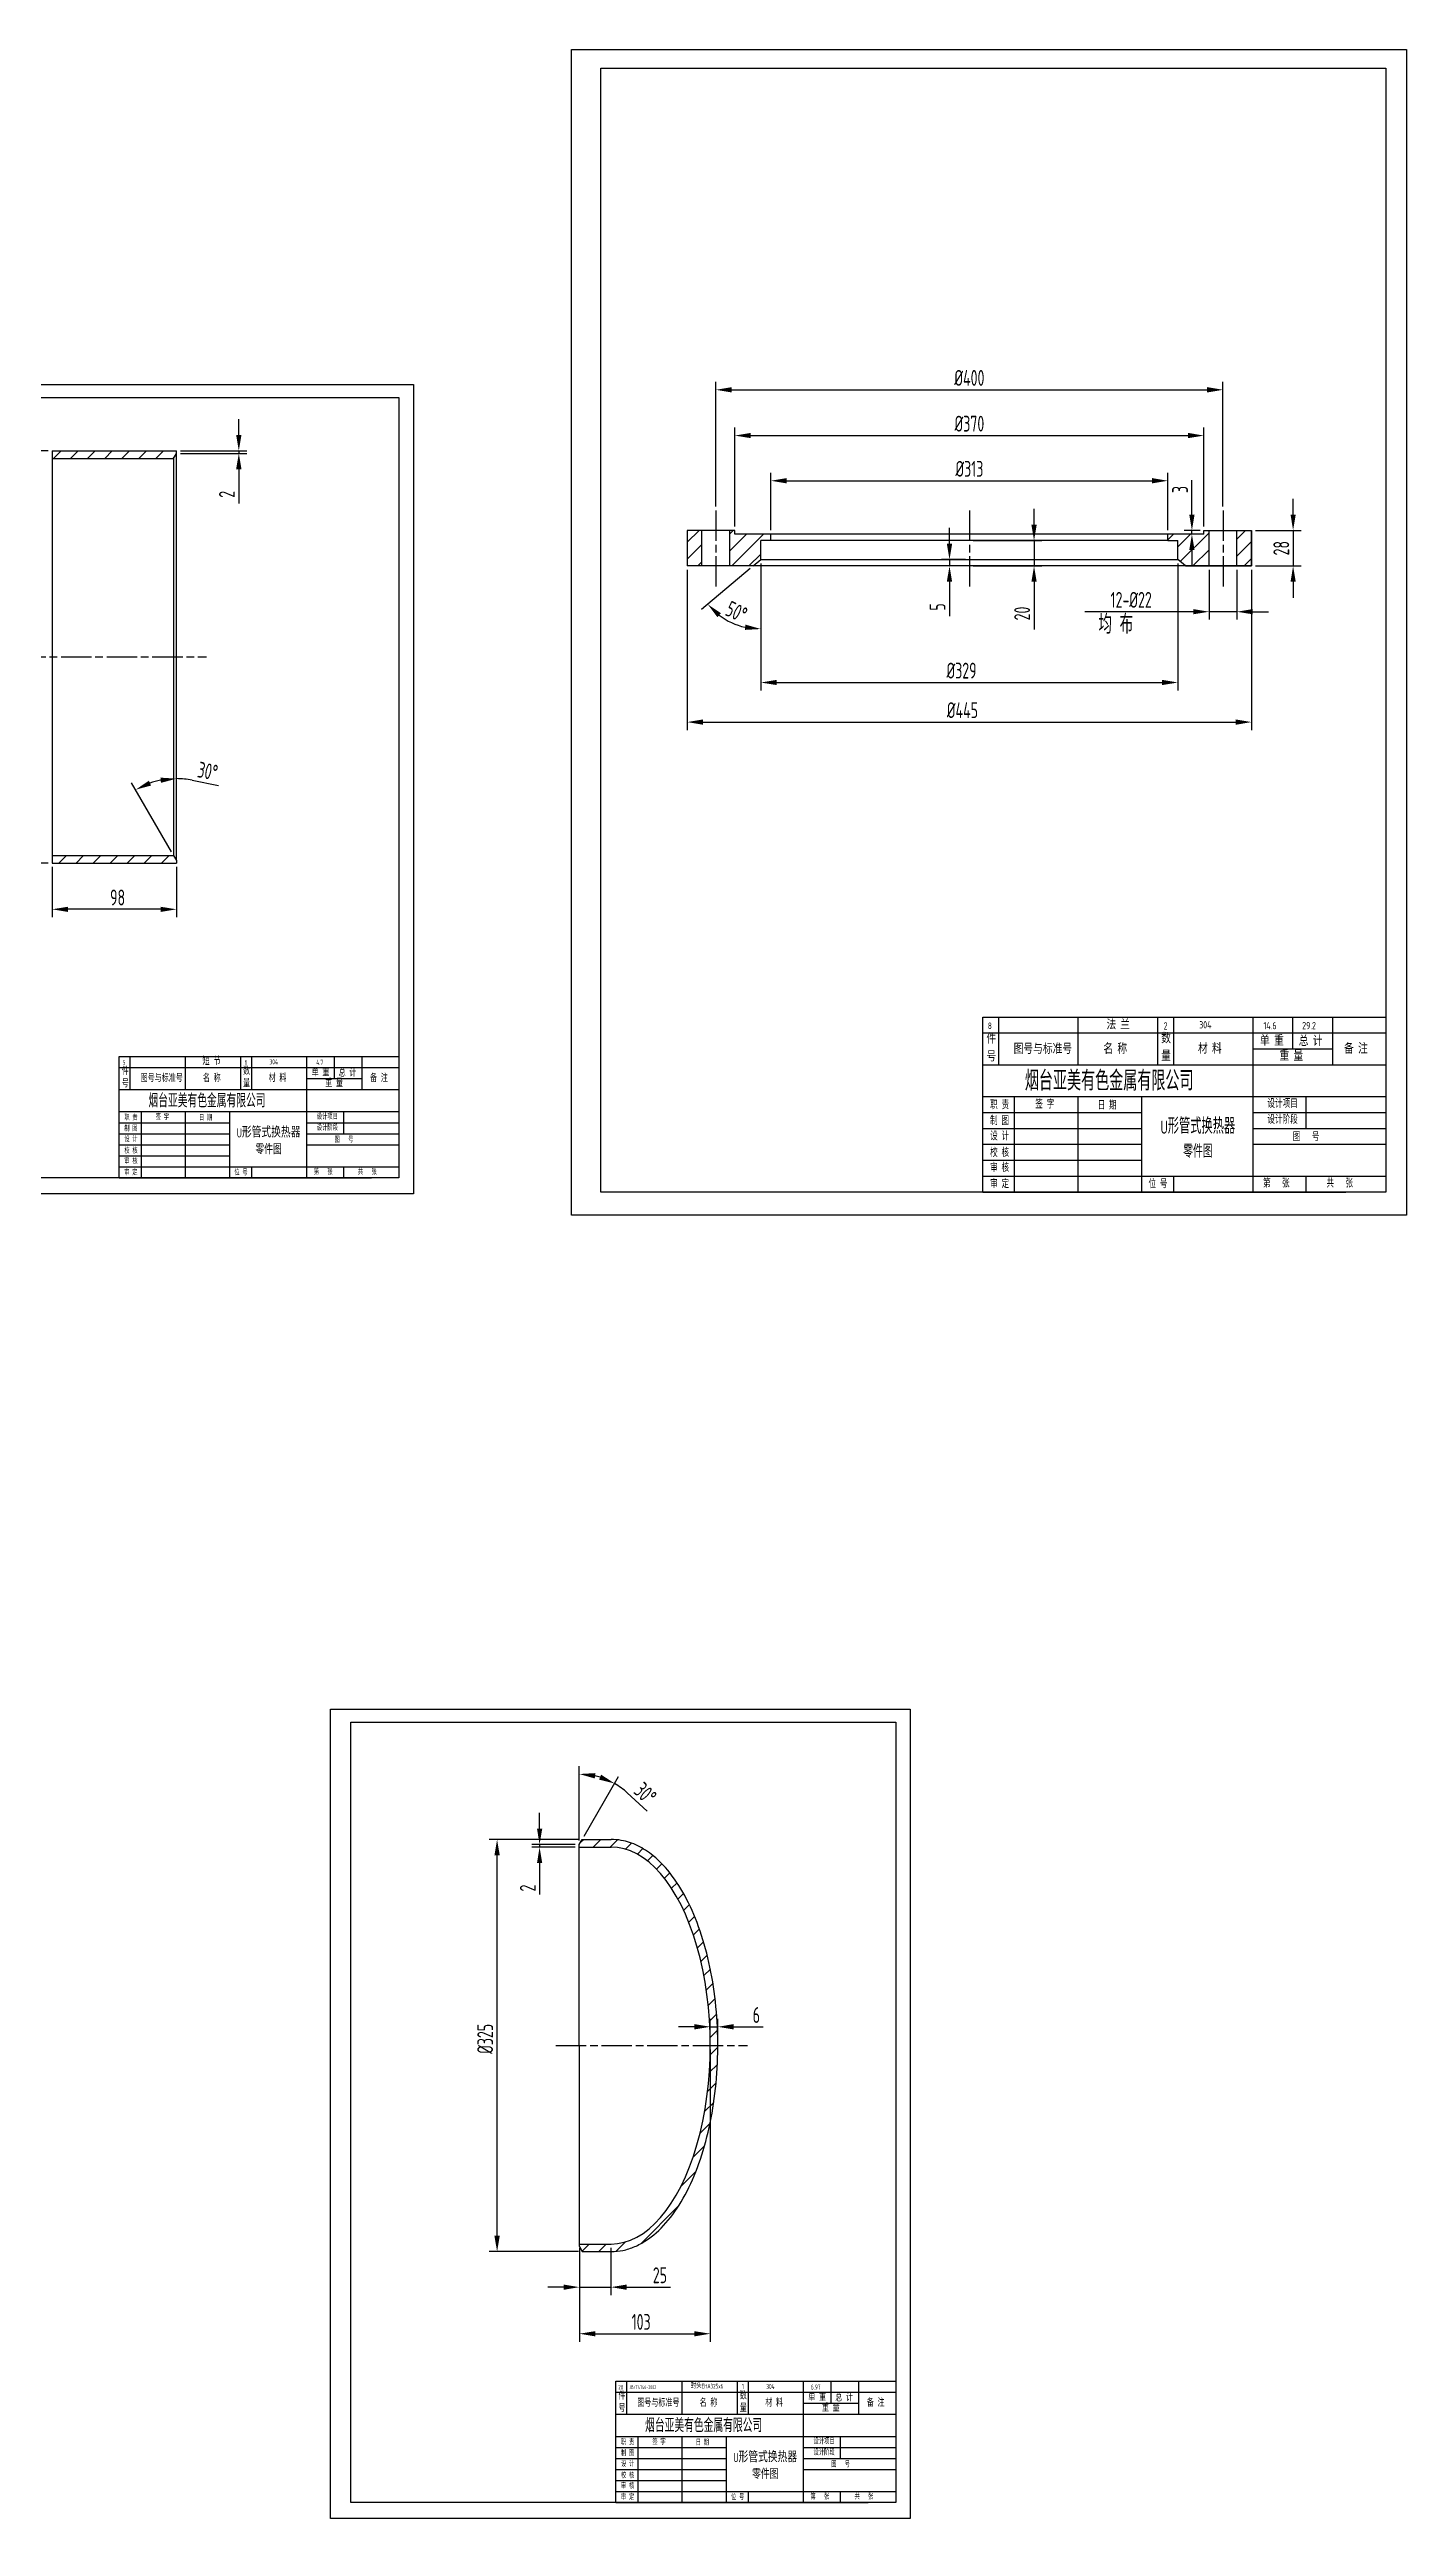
# Model space of a CAD drawing. Extents: x 1875 to 8428, y 2369 to 7964.
# Drawn here: x 6189 to 7259, y 2371 to 4318 of the extents above; entities that cross this region are included whole.
import ezdxf

# ---------------------------------------------------------------- set-up
doc = ezdxf.new("R2010")
doc.units = 0
doc.linetypes.add('ACAD_ISO08W100', pattern=[36, 24, -3, 6, -3])
doc.layers.get('DEFPOINTS').update_dxf_attribs({"linetype": 'CONTINUOUS'})
for name, color, linetype in [('中心线', 1, 'ACAD_ISO08W100'), ('实线', 6, 'CONTINUOUS'), ('文本', 4, 'CONTINUOUS'), ('标注', 3, 'CONTINUOUS')]:
    doc.layers.add(name, color=color, linetype=linetype)
doc.styles.get("Standard").update_dxf_attribs({"font": 'isocp.shx', "width": 0.707, "bigfont": 'hztxt.shx'})
doc.dimstyles.new('ISO-25', dxfattribs={"dimtxt": 2.5, "dimasz": 2.5, "dimexe": 1.25, "dimexo": 0.625, "dimtad": 1, "dimtxsty": 'STANDARD', "dimcen": 2.5, "dimazin": 3, "dimtfac": 1, "dimtmove": 0, "dimatfit": 3})

# ---------------------------------------------------------------- blocks, each defined once
blk = doc.blocks.new('*D61')
at = {"layer": 'DEFPOINTS', "color": 0}
for p in [(6145.2, 4001.6), (6191, 4001.6), (6191, 3676.6)]:
    blk.add_point(p, dxfattribs=at)
at = {"layer": '标注', "color": 3}
for p, q in [((6187.9, 4001.6), (6139, 4001.6)), ((6145.2, 3689.1), (6145.2, 3989.1)), ((6187.9, 3676.6), (6139, 3676.6))]:
    blk.add_line(p, q, dxfattribs=at)
for points in [[(6143.2, 3989.1), (6147.3, 3989.1), (6145.2, 4001.6)], [(6143.2, 3689.1), (6147.3, 3689.1), (6145.2, 3676.6)]]:
    blk.add_solid(points, dxfattribs=at)
at = {"layer": '标注', "color": 4, "insert": (6135.9, 3837), "char_height": 12.5, "attachment_point": 5, "rotation": 90}
blk.add_mtext('%%c325x6', dxfattribs=at)
blk = doc.blocks.new('*D62')
at = {"layer": 'DEFPOINTS', "color": 0}
for p in [(6191, 3676.6), (6289, 3676.6), (6191, 3640.1)]:
    blk.add_point(p, dxfattribs=at)
at = {"layer": '标注', "color": 3}
for p, q in [((6191, 3673.5), (6191, 3633.8)), ((6289, 3673.5), (6289, 3633.8)), ((6276.5, 3640.1), (6203.5, 3640.1))]:
    blk.add_line(p, q, dxfattribs=at)
for points in [[(6203.5, 3642.1), (6203.5, 3638), (6191, 3640.1)], [(6276.5, 3642.1), (6276.5, 3638), (6289, 3640.1)]]:
    blk.add_solid(points, dxfattribs=at)
at = {"layer": '标注', "color": 4, "insert": (6242.6, 3649.4), "char_height": 12.5, "attachment_point": 5}
blk.add_mtext('98', dxfattribs=at)
blk = doc.blocks.new('*D63')
at = {"layer": 'DEFPOINTS', "color": 0}
for p in [(6289, 4001.6), (6289, 3999.6), (6338.2, 3999.6)]:
    blk.add_point(p, dxfattribs=at)
at = {"layer": '标注', "color": 3}
for p, q in [((6338.2, 4014.1), (6338.2, 4026.6)), ((6292.1, 4001.6), (6344.5, 4001.6)), ((6292.1, 3999.6), (6344.5, 3999.6)), ((6338.2, 4001.6), (6338.2, 3999.6)), ((6338.2, 3987.1), (6338.2, 3960))]:
    blk.add_line(p, q, dxfattribs=at)
for points in [[(6336.1, 4014.1), (6340.3, 4014.1), (6338.2, 4001.6)], [(6336.1, 3987.1), (6340.3, 3987.1), (6338.2, 3999.6)]]:
    blk.add_solid(points, dxfattribs=at)
at = {"layer": '标注', "color": 4, "insert": (6328.8, 3967.3), "char_height": 12.5, "attachment_point": 5, "rotation": 90}
blk.add_mtext('2', dxfattribs=at)
blk = doc.blocks.new('*D64')
at = {"layer": 'DEFPOINTS', "color": 0}
for p in [(6289, 3999.6), (6267, 3739.2), (6286.7, 3682.6), (6289, 3678.6), (6289, 3678.6)]:
    blk.add_point(p, dxfattribs=at)
at = {"layer": '标注', "color": 3}
for p, q in [((6285.1, 3685.3), (6253.6, 3739.8)), ((6301.5, 3741.9), (6322.3, 3737.8))]:
    blk.add_line(p, q, dxfattribs=at)
for start, end in [(101.1229, 108.8771), (78.8771, 90)]:
    blk.add_arc((6289, 3678.6), 64.5, start, end, dxfattribs=at)
for points in [[(6269, 3737.7), (6267.3, 3741.5), (6256.8, 3734.4)], [(6276.4, 3743.9), (6276.8, 3739.8), (6289, 3743.1)]]:
    blk.add_solid(points, dxfattribs=at)
at = {"layer": '标注', "color": 4, "insert": (6313.7, 3749), "char_height": 12.5, "attachment_point": 5, "rotation": 348.8771}
blk.add_mtext('30°', dxfattribs=at)
blk = doc.blocks.new('*D65')
at = {"layer": 'DEFPOINTS', "color": 0}
for p in [(7070.9, 3978), (6757.9, 3935.8), (7070.9, 3935.8)]:
    blk.add_point(p, dxfattribs=at)
at = {"layer": '标注', "color": 3}
for p, q in [((6757.9, 3939), (6757.9, 3984.3)), ((6770.4, 3978), (7058.4, 3978)), ((7070.9, 3939), (7070.9, 3984.3))]:
    blk.add_line(p, q, dxfattribs=at)
for points in [[(6770.4, 3980.1), (6770.4, 3975.9), (6757.9, 3978)], [(7058.4, 3980.1), (7058.4, 3975.9), (7070.9, 3978)]]:
    blk.add_solid(points, dxfattribs=at)
at = {"layer": '标注', "color": 4, "insert": (6914.4, 3987.4), "char_height": 12.5, "attachment_point": 5}
blk.add_mtext('%%c313', dxfattribs=at)
blk = doc.blocks.new('*D66')
at = {"layer": 'DEFPOINTS', "color": 0}
for p in [(7099.4, 4013.6), (6729.4, 3938.8), (7099.4, 3938.8)]:
    blk.add_point(p, dxfattribs=at)
at = {"layer": '标注', "color": 3}
for p, q in [((6729.4, 3942), (6729.4, 4019.9)), ((6741.9, 4013.6), (7086.9, 4013.6)), ((7099.4, 3942), (7099.4, 4019.9))]:
    blk.add_line(p, q, dxfattribs=at)
for points in [[(6741.9, 4015.7), (6741.9, 4011.6), (6729.4, 4013.6)], [(7086.9, 4015.7), (7086.9, 4011.6), (7099.4, 4013.6)]]:
    blk.add_solid(points, dxfattribs=at)
at = {"layer": '标注', "color": 4, "insert": (6914.4, 4023), "char_height": 12.5, "attachment_point": 5}
blk.add_mtext('%%c370', dxfattribs=at)
blk = doc.blocks.new('*D67')
at = {"layer": 'DEFPOINTS', "color": 0}
for p in [(7089.9, 3938.8), (7099.4, 3938.8), (7099.4, 3935.8)]:
    blk.add_point(p, dxfattribs=at)
at = {"layer": '标注', "color": 3}
for p, q in [((7089.9, 3951.3), (7089.9, 3978.4)), ((7096.3, 3938.8), (7083.7, 3938.8)), ((7096.3, 3935.8), (7083.7, 3935.8)), ((7089.9, 3935.8), (7089.9, 3938.8)), ((7089.9, 3923.3), (7089.9, 3910.8))]:
    blk.add_line(p, q, dxfattribs=at)
for points in [[(7087.8, 3951.3), (7092, 3951.3), (7089.9, 3938.8)], [(7087.8, 3923.3), (7092, 3923.3), (7089.9, 3935.8)]]:
    blk.add_solid(points, dxfattribs=at)
at = {"layer": '标注', "color": 4, "insert": (7080.5, 3971.1), "char_height": 12.5, "attachment_point": 5, "rotation": 90}
blk.add_mtext('3', dxfattribs=at)
blk = doc.blocks.new('*D68')
at = {"layer": 'DEFPOINTS', "color": 0}
for p in [(6914.4, 3915.8), (6898.7, 3910.8), (6914.4, 3910.8)]:
    blk.add_point(p, dxfattribs=at)
at = {"layer": '标注', "color": 3}
for p, q in [((6898.7, 3928.3), (6898.7, 3940.8)), ((6911.3, 3915.8), (6892.5, 3915.8)), ((6898.7, 3915.8), (6898.7, 3910.8)), ((6911.3, 3910.8), (6892.5, 3910.8)), ((6898.7, 3898.3), (6898.7, 3871.2))]:
    blk.add_line(p, q, dxfattribs=at)
for points in [[(6896.6, 3928.3), (6900.8, 3928.3), (6898.7, 3915.8)], [(6896.6, 3898.3), (6900.8, 3898.3), (6898.7, 3910.8)]]:
    blk.add_solid(points, dxfattribs=at)
at = {"layer": '标注', "color": 4, "insert": (6889.3, 3878.5), "char_height": 12.5, "attachment_point": 5, "rotation": 90}
blk.add_mtext('5', dxfattribs=at)
blk = doc.blocks.new('*D69')
at = {"layer": 'DEFPOINTS', "color": 0}
for p in [(6914.4, 3930.8), (6914.4, 3910.8), (6965.4, 3910.8)]:
    blk.add_point(p, dxfattribs=at)
at = {"layer": '标注', "color": 3}
for p, q in [((6965.4, 3943.3), (6965.4, 3955.8)), ((6917.5, 3930.8), (6971.6, 3930.8)), ((6965.4, 3930.8), (6965.4, 3910.8)), ((6917.5, 3910.8), (6971.6, 3910.8)), ((6965.4, 3898.3), (6965.4, 3860.8))]:
    blk.add_line(p, q, dxfattribs=at)
for points in [[(6963.3, 3943.3), (6967.5, 3943.3), (6965.4, 3930.8)], [(6963.3, 3898.3), (6967.5, 3898.3), (6965.4, 3910.8)]]:
    blk.add_solid(points, dxfattribs=at)
at = {"layer": '标注', "color": 4, "insert": (6956, 3873.3), "char_height": 12.5, "attachment_point": 5, "rotation": 90}
blk.add_mtext('20', dxfattribs=at)
blk = doc.blocks.new('*D70')
at = {"layer": 'DEFPOINTS', "color": 0}
for p in [(7136.9, 3938.8), (7136.9, 3910.8), (7169.7, 3910.8)]:
    blk.add_point(p, dxfattribs=at)
at = {"layer": '标注', "color": 3}
for p, q in [((7169.7, 3951.3), (7169.7, 3963.8)), ((7140, 3938.8), (7176, 3938.8)), ((7169.7, 3938.8), (7169.7, 3910.8)), ((7140, 3910.8), (7176, 3910.8)), ((7169.7, 3898.3), (7169.7, 3885.8))]:
    blk.add_line(p, q, dxfattribs=at)
for points in [[(7167.7, 3951.3), (7171.8, 3951.3), (7169.7, 3938.8)], [(7167.7, 3898.3), (7171.8, 3898.3), (7169.7, 3910.8)]]:
    blk.add_solid(points, dxfattribs=at)
at = {"layer": '标注', "color": 4, "insert": (7160.4, 3924.8), "char_height": 12.5, "attachment_point": 5, "rotation": 90}
blk.add_mtext('28', dxfattribs=at)
blk = doc.blocks.new('*D71')
at = {"layer": 'DEFPOINTS', "color": 0}
for p in [(6749.9, 3930.8), (6749.9, 3915.8), (6749.9, 3915.8), (6744, 3910.8), (6719.8, 3870.1)]:
    blk.add_point(p, dxfattribs=at)
at = {"layer": '标注', "color": 3}
for p, q in [((6741.6, 3908.8), (6703.2, 3876.6)), ((6749.9, 3912.7), (6749.9, 3854.8))]:
    blk.add_line(p, q, dxfattribs=at)
blk.add_arc((6749.9, 3915.8), 54.8, 233.1044, 256.8956, dxfattribs=at)
for points in [[(6715.6, 3870.5), (6718.5, 3873.5), (6708, 3880.6)], [(6737.7, 3864.6), (6737.3, 3860.4), (6749.9, 3861.1)]]:
    blk.add_solid(points, dxfattribs=at)
at = {"layer": '标注', "color": 4, "insert": (6730.7, 3874.7), "char_height": 12.5, "attachment_point": 5, "rotation": 335}
blk.add_mtext('50°', dxfattribs=at)
blk = doc.blocks.new('*D72')
at = {"layer": 'DEFPOINTS', "color": 0}
for p in [(7114.4, 4049.7), (6714.4, 3954.5), (7114.4, 3954.5)]:
    blk.add_point(p, dxfattribs=at)
at = {"layer": '标注', "color": 3}
for p, q in [((6714.4, 3957.6), (6714.4, 4056)), ((6726.9, 4049.7), (7101.9, 4049.7)), ((7114.4, 3957.6), (7114.4, 4056))]:
    blk.add_line(p, q, dxfattribs=at)
for points in [[(6726.9, 4051.8), (6726.9, 4047.6), (6714.4, 4049.7)], [(7101.9, 4051.8), (7101.9, 4047.6), (7114.4, 4049.7)]]:
    blk.add_solid(points, dxfattribs=at)
at = {"layer": '标注', "color": 4, "insert": (6914.4, 4059.1), "char_height": 12.5, "attachment_point": 5}
blk.add_mtext('%%c400', dxfattribs=at)
blk = doc.blocks.new('*D73')
at = {"layer": 'DEFPOINTS', "color": 0}
for p in [(6691.9, 3910.8), (7136.9, 3910.8), (7136.9, 3787.7)]:
    blk.add_point(p, dxfattribs=at)
at = {"layer": '标注', "color": 3}
for p, q in [((6691.9, 3907.7), (6691.9, 3781.4)), ((7136.9, 3907.7), (7136.9, 3781.4)), ((6704.4, 3787.7), (7124.4, 3787.7))]:
    blk.add_line(p, q, dxfattribs=at)
for points in [[(6704.4, 3789.8), (6704.4, 3785.6), (6691.9, 3787.7)], [(7124.4, 3789.8), (7124.4, 3785.6), (7136.9, 3787.7)]]:
    blk.add_solid(points, dxfattribs=at)
at = {"layer": '标注', "color": 4, "insert": (6908.9, 3797.1), "char_height": 12.5, "attachment_point": 5}
blk.add_mtext('%%c445', dxfattribs=at)
blk = doc.blocks.new('*D74')
at = {"layer": 'DEFPOINTS', "color": 0}
for p in [(7103.4, 3910.8), (7125.4, 3910.8), (7103.4, 3874.7)]:
    blk.add_point(p, dxfattribs=at)
at = {"layer": '标注', "color": 3}
for p, q in [((7103.4, 3907.7), (7103.4, 3868.5)), ((7125.4, 3907.7), (7125.4, 3868.5)), ((7090.9, 3874.7), (7005.5, 3874.7)), ((7125.4, 3874.7), (7103.4, 3874.7)), ((7137.9, 3874.7), (7150.4, 3874.7))]:
    blk.add_line(p, q, dxfattribs=at)
for points in [[(7090.9, 3876.8), (7090.9, 3872.7), (7103.4, 3874.7)], [(7137.9, 3876.8), (7137.9, 3872.7), (7125.4, 3874.7)]]:
    blk.add_solid(points, dxfattribs=at)
at = {"layer": '标注', "color": 4, "insert": (7042, 3884.1), "char_height": 12.5, "attachment_point": 5}
blk.add_mtext('12-%%C22', dxfattribs=at)
blk = doc.blocks.new('*D75')
at = {"layer": 'DEFPOINTS', "color": 0}
for p in [(6749.9, 3915.8), (7078.9, 3915.8), (7078.9, 3818.9)]:
    blk.add_point(p, dxfattribs=at)
at = {"layer": '标注', "color": 3}
for p, q in [((6749.9, 3912.7), (6749.9, 3812.7)), ((7078.9, 3912.7), (7078.9, 3812.7)), ((6762.4, 3818.9), (7066.4, 3818.9))]:
    blk.add_line(p, q, dxfattribs=at)
for points in [[(6762.4, 3821), (6762.4, 3816.9), (6749.9, 3818.9)], [(7066.4, 3821), (7066.4, 3816.9), (7078.9, 3818.9)]]:
    blk.add_solid(points, dxfattribs=at)
at = {"layer": '标注', "color": 4, "insert": (6908.2, 3828.3), "char_height": 12.5, "attachment_point": 5}
blk.add_mtext('%%c329', dxfattribs=at)
blk = doc.blocks.new('*D111')
at = {"layer": 'DEFPOINTS', "color": 0}
for p in [(6541.9, 2906.7), (6609.1, 2906.7), (6609.1, 2581.7)]:
    blk.add_point(p, dxfattribs=at)
at = {"layer": '标注', "color": 3}
for p, q in [((6606, 2906.7), (6535.6, 2906.7)), ((6541.9, 2594.2), (6541.9, 2894.2)), ((6606, 2581.7), (6535.6, 2581.7))]:
    blk.add_line(p, q, dxfattribs=at)
for points in [[(6539.8, 2894.2), (6544, 2894.2), (6541.9, 2906.7)], [(6539.8, 2594.2), (6544, 2594.2), (6541.9, 2581.7)]]:
    blk.add_solid(points, dxfattribs=at)
at = {"layer": '标注', "color": 4, "insert": (6532.5, 2749.5), "char_height": 12.5, "attachment_point": 5, "rotation": 90}
blk.add_mtext('%%c325', dxfattribs=at)
blk = doc.blocks.new('*D112')
at = {"layer": 'DEFPOINTS', "color": 0}
for p in [(6606.7, 2902.6), (6575.4, 2900.7), (6606.7, 2900.7)]:
    blk.add_point(p, dxfattribs=at)
at = {"layer": '标注', "color": 3}
for p, q in [((6575.4, 2915.1), (6575.4, 2927.6)), ((6603.6, 2902.6), (6569.2, 2902.6)), ((6575.4, 2902.6), (6575.4, 2900.7)), ((6603.6, 2900.7), (6569.2, 2900.7)), ((6575.4, 2888.2), (6575.4, 2863.2))]:
    blk.add_line(p, q, dxfattribs=at)
for points in [[(6573.4, 2915.1), (6577.5, 2915.1), (6575.4, 2902.6)], [(6573.4, 2888.2), (6577.5, 2888.2), (6575.4, 2900.7)]]:
    blk.add_solid(points, dxfattribs=at)
at = {"layer": '标注', "color": 4, "insert": (6566.1, 2868.4), "char_height": 12.5, "attachment_point": 5, "rotation": 90}
blk.add_mtext('2', dxfattribs=at)
blk = doc.blocks.new('*D113')
at = {"layer": 'DEFPOINTS', "color": 0}
for p in [(6716, 2759), (6710, 2744.2), (6716, 2744.2)]:
    blk.add_point(p, dxfattribs=at)
at = {"layer": '标注', "color": 3}
for p, q in [((6710, 2747.3), (6710, 2765.2)), ((6716, 2747.3), (6716, 2765.2)), ((6697.5, 2759), (6685, 2759)), ((6710, 2759), (6716, 2759)), ((6728.5, 2759), (6751.7, 2759))]:
    blk.add_line(p, q, dxfattribs=at)
for points in [[(6697.5, 2761.1), (6697.5, 2756.9), (6710, 2759)], [(6728.5, 2761.1), (6728.5, 2756.9), (6716, 2759)]]:
    blk.add_solid(points, dxfattribs=at)
at = {"layer": '标注', "color": 4, "insert": (6746.4, 2768.3), "char_height": 12.5, "attachment_point": 5}
blk.add_mtext('6', dxfattribs=at)
blk = doc.blocks.new('*D114')
at = {"layer": 'DEFPOINTS', "color": 0}
for p in [(6710, 2744.2), (6606.8, 2587.7), (6710, 2517)]:
    blk.add_point(p, dxfattribs=at)
at = {"layer": '标注', "color": 3}
for p, q in [((6710, 2741.1), (6710, 2510.7)), ((6606.8, 2584.6), (6606.8, 2510.7)), ((6619.3, 2517), (6697.5, 2517))]:
    blk.add_line(p, q, dxfattribs=at)
for points in [[(6619.3, 2519), (6619.3, 2514.9), (6606.8, 2517)], [(6697.5, 2519), (6697.5, 2514.9), (6710, 2517)]]:
    blk.add_solid(points, dxfattribs=at)
at = {"layer": '标注', "color": 4, "insert": (6655.5, 2526.3), "char_height": 12.5, "attachment_point": 5}
blk.add_mtext('103', dxfattribs=at)
blk = doc.blocks.new('*D115')
at = {"layer": 'DEFPOINTS', "color": 0}
for p in [(6606.8, 2587.7), (6631.7, 2587.7), (6631.7, 2553.7)]:
    blk.add_point(p, dxfattribs=at)
at = {"layer": '标注', "color": 3}
for p, q in [((6606.8, 2584.6), (6606.8, 2547.5)), ((6631.7, 2584.6), (6631.7, 2547.5)), ((6594.3, 2553.7), (6581.8, 2553.7)), ((6606.8, 2553.7), (6631.7, 2553.7)), ((6644.2, 2553.7), (6678.6, 2553.7))]:
    blk.add_line(p, q, dxfattribs=at)
for points in [[(6594.3, 2555.8), (6594.3, 2551.6), (6606.8, 2553.7)], [(6644.2, 2555.8), (6644.2, 2551.6), (6631.7, 2553.7)]]:
    blk.add_solid(points, dxfattribs=at)
at = {"layer": '标注', "color": 4, "insert": (6670.3, 2563.1), "char_height": 12.5, "attachment_point": 5}
blk.add_mtext('25', dxfattribs=at)
blk = doc.blocks.new('*D116')
at = {"layer": 'DEFPOINTS', "color": 0}
for p in [(6616.4, 2957.5), (6606.7, 2902.6), (6606.7, 2902.6), (6609.1, 2906.7), (6606.8, 2585.7)]:
    blk.add_point(p, dxfattribs=at)
at = {"layer": '标注', "color": 3}
for p, q in [((6606.7, 2905.8), (6606.7, 2964.6)), ((6610.7, 2909.4), (6637.7, 2956.3)), ((6644.6, 2943.4), (6660.2, 2928.9))]:
    blk.add_line(p, q, dxfattribs=at)
for start, end in [(72.8944, 77.1135), (47.1056, 60)]:
    blk.add_arc((6606.7, 2902.6), 55.7, start, end, dxfattribs=at)
for points in [[(6618.9, 2954.8), (6619.4, 2959), (6606.7, 2958.3)], [(6624, 2957.8), (6622.3, 2953.9), (6634.6, 2950.8)]]:
    blk.add_solid(points, dxfattribs=at)
at = {"layer": '标注', "color": 4, "insert": (6658.8, 2943), "char_height": 12.5, "attachment_point": 5, "rotation": 317.1056}
blk.add_mtext('30°', dxfattribs=at)

msp = doc.modelspace()

# ---------------------------------------------------------------- hatches: boundary and pattern name
at = {"layer": '实线'}
h = msp.add_hatch(dxfattribs=at)
h.set_pattern_fill('ANSI31', color=256, scale=3, style=0)
h.set_pattern_definition([(45, (-400.946, 123.624), (-6.735192, 6.735192), [])])
h.paths.add_polyline_path([(6289.009, 3999.585), (6289.009, 4001.585), (6191.009, 4001.585), (6191.009, 3995.585), (6286.7, 3995.585)])
h.paths.add_polyline_path([(6286.7, 3682.585), (6191.009, 3682.585), (6191.009, 3676.585), (6289.009, 3676.585), (6289.009, 3678.585)])
h = msp.add_hatch(dxfattribs=at)
h.set_pattern_fill('ANSI31', color=256, scale=3, style=0)
h.set_pattern_definition([(45, (-415.079, 28.535), (-6.735192, 6.735192), [])])
h.paths.add_polyline_path([(6703.416, 3938.829), (6691.916, 3938.829), (6691.916, 3910.829), (6703.416, 3910.829)])
h.paths.add_polyline_path([(6749.916, 3930.829), (6757.916, 3930.829), (6757.916, 3935.829), (6729.416, 3935.829), (6729.416, 3938.829), (6725.416, 3938.829), (6725.416, 3910.829), (6743.957, 3910.829), (6749.916, 3915.829)])
h.paths.add_polyline_path([(7078.916, 3915.829), (7084.874, 3910.829), (7103.416, 3910.829), (7103.416, 3938.829), (7099.416, 3938.829), (7099.416, 3935.829), (7070.916, 3935.829), (7070.916, 3930.829), (7078.916, 3930.829)])
h.paths.add_polyline_path([(7125.416, 3910.829), (7136.916, 3910.829), (7136.916, 3938.829), (7125.416, 3938.829)])
h = msp.add_hatch(dxfattribs=at)
h.set_pattern_fill('ANSI31', color=256, scale=3, style=0)
h.set_pattern_definition([(45, (-7352.86, -1034.437), (-6.735192, 6.735192), [])])
edge = h.paths.add_edge_path()
edge.add_ellipse((6631.748, 2744.219), major_axis=(0, 156.5), ratio=0.5, start_angle=270, end_angle=360, ccw=False)
edge.add_line((6709.998, 2744.219), (6715.998, 2744.219))
edge.add_spline(control_points=[(6715.998, 2744.219), (6715.997, 2753.141), (6715.623, 2762.064), (6713.974, 2781.53), (6712.526, 2792.018), (6708.593, 2812.23), (6706.108, 2821.953), (6700.184, 2840.258), (6696.745, 2848.839), (6689.018, 2864.531), (6684.73, 2871.643), (6675.409, 2884.115), (6670.377, 2889.479), (6661.114, 2897.015), (6657.034, 2899.658), (6648.597, 2903.752), (6644.239, 2905.201), (6637.141, 2906.477), (6634.444, 2906.719), (6631.748, 2906.719)], knot_values=[4.71238906, 4.71238906, 4.71238906, 4.71238906, 4.88020753, 4.88020753, 5.08352748, 5.08352748, 5.28684744, 5.28684744, 5.4901674, 5.4901674, 5.69348736, 5.69348736, 5.89680732, 5.89680732, 6.04517862, 6.04517862, 6.19354992, 6.19354992, 6.28318531, 6.28318531, 6.28318531, 6.28318531], degree=3, periodic=0)
edge.add_line((6631.748, 2906.719), (6609.1, 2906.719))
edge.add_line((6609.1, 2906.719), (6606.747, 2902.643))
edge.add_line((6606.747, 2902.643), (6606.748, 2900.719))
edge.add_line((6606.748, 2900.719), (6631.748, 2900.719))
edge = h.paths.add_edge_path()
edge.add_spline(control_points=[(6631.748, 2581.719), (6634.91, 2581.719), (6638.072, 2582.053), (6644.323, 2583.372), (6647.41, 2584.356), (6653.458, 2586.937), (6656.417, 2588.533), (6664.868, 2594.047), (6670.139, 2598.74), (6679.967, 2609.961), (6684.527, 2616.491), (6692.834, 2631.123), (6696.582, 2639.226), (6703.159, 2656.693), (6705.988, 2666.058), (6710.635, 2685.69), (6712.453, 2695.956), (6715.013, 2716.989), (6715.756, 2727.754), (6715.981, 2740.444), (6715.998, 2742.331), (6715.998, 2744.219)], knot_values=[3.14159265, 3.14159265, 3.14159265, 3.14159265, 3.24671771, 3.24671771, 3.35184276, 3.35184276, 3.45696782, 3.45696782, 3.66028778, 3.66028778, 3.86360774, 3.86360774, 4.06692769, 4.06692769, 4.27024765, 4.27024765, 4.47356761, 4.47356761, 4.67688757, 4.67688757, 4.71238906, 4.71238906, 4.71238906, 4.71238906], degree=3, periodic=0)
edge.add_line((6715.998, 2744.219), (6709.998, 2744.219))
edge.add_ellipse((6631.748, 2744.219), major_axis=(0, 156.5), ratio=0.5, start_angle=180, end_angle=270, ccw=False)
edge.add_line((6631.748, 2587.719), (6606.791, 2587.719))
edge.add_line((6606.791, 2587.719), (6606.791, 2585.719))
edge.add_line((6606.791, 2585.719), (6609.1, 2581.719))
edge.add_line((6609.1, 2581.719), (6631.748, 2581.719))

# ---------------------------------------------------------------- linework, layer by layer
at = {"layer": '中心线'}
for p, q in [((6714.416, 3954.522), (6714.416, 3894.579)), ((6914.416, 3954.522), (6914.416, 3894.579)), ((7114.416, 3954.522), (7114.416, 3894.579)), ((6161.981, 3839.085), (6312.784, 3839.085)), ((6588.248, 2744.219), (6739.364, 2744.219))]:
    msp.add_line(p, q, dxfattribs=at)
at = {"layer": '实线'}
for p, q in [((6191.009, 4001.585), (6289.009, 4001.585)), ((6191.009, 4001.585), (6191.009, 3676.585)), ((6191.009, 3995.585), (6286.7, 3995.585)), ((6286.7, 3995.585), (6289.009, 3999.585)), ((6286.7, 3995.585), (6286.7, 3682.585)), ((6289.009, 3999.585), (6289.009, 4001.585)), ((6289.009, 3678.585), (6289.009, 3999.585)), ((6691.916, 3938.829), (6691.916, 3910.829)), ((6729.416, 3938.829), (6691.916, 3938.829)), ((6703.416, 3910.829), (6703.416, 3938.829)), ((6725.416, 3910.829), (6725.416, 3938.829)), ((6729.416, 3935.829), (6729.416, 3938.829)), ((7099.416, 3935.829), (6729.416, 3935.829)), ((6757.916, 3930.829), (6757.916, 3935.829)), ((7070.916, 3930.829), (7070.916, 3935.829)), ((7099.416, 3935.829), (7099.416, 3938.829)), ((7099.416, 3935.829), (7099.416, 3938.829)), ((7099.416, 3938.829), (7136.916, 3938.829)), ((7099.416, 3935.829), (7099.416, 3938.829)), ((7103.416, 3910.829), (7103.416, 3938.829)), ((7125.416, 3910.829), (7125.416, 3938.829)), ((7136.916, 3910.829), (7136.916, 3938.829)), ((7136.916, 3938.829), (7136.916, 3910.829)), ((6743.957, 3910.829), (6749.916, 3915.829)), ((6749.916, 3915.829), (6749.916, 3930.829)), ((7070.916, 3930.829), (6749.916, 3930.829)), ((6749.916, 3915.829), (7078.916, 3915.829)), ((7070.916, 3930.829), (7078.916, 3930.829)), ((7078.916, 3915.829), (7078.916, 3930.829)), ((7084.874, 3910.829), (7078.916, 3915.829)), ((6743.957, 3910.829), (6691.916, 3910.829)), ((7084.874, 3910.829), (6743.957, 3910.829)), ((7136.916, 3910.829), (7084.874, 3910.829)), ((7084.874, 3910.829), (7136.916, 3910.829)), ((6191.009, 3682.585), (6286.7, 3682.585)), ((6286.7, 3682.585), (6289.009, 3678.585)), ((6191.009, 3676.585), (6289.009, 3676.585)), ((6289.009, 3678.585), (6289.009, 3676.585)), ((6606.747, 2902.643), (6609.1, 2906.719)), ((6606.791, 2585.719), (6606.747, 2902.643)), ((6609.1, 2906.719), (6631.748, 2906.719)), ((6606.748, 2900.719), (6631.748, 2900.719)), ((6606.791, 2587.719), (6631.748, 2587.719)), ((6606.791, 2585.719), (6609.1, 2581.719)), ((6609.1, 2581.719), (6631.748, 2581.719))]:
    msp.add_line(p, q, dxfattribs=at)
msp.add_ellipse((6631.748, 2744.219), major_axis=(0, 156.5), ratio=0.5, start_param=3.14159265, end_param=6.28318531, dxfattribs=at)
msp.add_open_spline([(6631.748, 2581.719), (6634.91, 2581.719), (6638.072, 2582.053), (6644.323, 2583.372), (6647.41, 2584.356), (6653.458, 2586.937), (6656.417, 2588.533), (6664.868, 2594.047), (6670.139, 2598.74), (6679.967, 2609.961), (6684.527, 2616.491), (6692.834, 2631.123), (6696.582, 2639.226), (6703.159, 2656.693), (6705.988, 2666.058), (6710.635, 2685.69), (6712.453, 2695.956), (6715.013, 2716.989), (6715.756, 2727.754), (6716.139, 2749.361), (6715.78, 2760.201), (6713.974, 2781.53), (6712.526, 2792.018), (6708.593, 2812.23), (6706.108, 2821.953), (6700.184, 2840.258), (6696.745, 2848.839), (6689.018, 2864.531), (6684.73, 2871.643), (6675.409, 2884.115), (6670.377, 2889.479), (6661.114, 2897.015), (6657.034, 2899.658), (6648.597, 2903.752), (6644.239, 2905.201), (6637.141, 2906.477), (6634.444, 2906.719), (6631.748, 2906.719)], degree=3, knots=[3.14159265, 3.14159265, 3.14159265, 3.14159265, 3.24671771, 3.24671771, 3.35184276, 3.35184276, 3.45696782, 3.45696782, 3.66028778, 3.66028778, 3.86360774, 3.86360774, 4.06692769, 4.06692769, 4.27024765, 4.27024765, 4.47356761, 4.47356761, 4.67688757, 4.67688757, 4.88020753, 4.88020753, 5.08352748, 5.08352748, 5.28684744, 5.28684744, 5.4901674, 5.4901674, 5.69348736, 5.69348736, 5.89680732, 5.89680732, 6.04517862, 6.04517862, 6.19354992, 6.19354992, 6.28318531, 6.28318531, 6.28318531, 6.28318531], dxfattribs=at)
at = {"layer": '标注'}
for p, q in [((6925.018, 3417.179), (6925.018, 3555.131)), ((6925.018, 3555.131), (7242.727, 3555.131)), ((6925.018, 3555.131), (7242.727, 3555.131)), ((6937.559, 3517.508), (6937.559, 3555.131)), ((7000.265, 3517.508), (7000.265, 3555.131)), ((7062.971, 3517.508), (7062.971, 3555.131)), ((7075.512, 3517.508), (7075.512, 3555.131)), ((7138.217, 3492.425), (7138.217, 3555.131)), ((7169.57, 3530.049), (7169.57, 3555.131)), ((7200.923, 3517.508), (7200.923, 3555.131)), ((6243.906, 3428.296), (6243.906, 3524.096)), ((6243.906, 3524.096), (6464.537, 3524.096)), ((6243.906, 3524.096), (6464.537, 3524.096)), ((6252.615, 3497.969), (6252.615, 3524.096)), ((6296.161, 3497.969), (6296.161, 3524.096)), ((6339.706, 3497.969), (6339.706, 3524.096)), ((6348.415, 3497.969), (6348.415, 3524.096)), ((6391.961, 3480.551), (6391.961, 3524.096)), ((6413.734, 3506.678), (6413.734, 3524.096)), ((6435.506, 3497.969), (6435.506, 3524.096)), ((6925.018, 3542.59), (7242.727, 3542.59)), ((7138.217, 3530.049), (7200.923, 3530.049)), ((6243.906, 3515.387), (6464.537, 3515.387)), ((6391.961, 3506.678), (6435.506, 3506.678)), ((6925.018, 3517.508), (7242.727, 3517.508)), ((6243.906, 3497.969), (6464.537, 3497.969)), ((6925.018, 3417.179), (6925.018, 3492.425)), ((6925.018, 3417.179), (6925.018, 3492.425)), ((6925.018, 3492.425), (7242.727, 3492.425)), ((6950.1, 3417.179), (6950.1, 3492.425)), ((7000.265, 3417.179), (7000.265, 3492.425)), ((7050.43, 3417.179), (7050.43, 3492.425)), ((7138.217, 3417.179), (7138.217, 3492.425)), ((7180.021, 3467.343), (7180.021, 3492.425)), ((6243.906, 3428.296), (6243.906, 3480.551)), ((6243.906, 3428.296), (6243.906, 3480.551)), ((6243.906, 3480.551), (6464.537, 3480.551)), ((6243.906, 3471.842), (6330.997, 3471.842)), ((6261.324, 3428.296), (6261.324, 3480.551)), ((6296.161, 3428.296), (6296.161, 3480.551)), ((6330.997, 3428.296), (6330.997, 3480.551)), ((6391.961, 3428.296), (6391.961, 3480.551)), ((6391.961, 3471.842), (6464.537, 3471.842)), ((6420.991, 3463.133), (6420.991, 3480.551)), ((6925.018, 3479.884), (7050.43, 3479.884)), ((6925.018, 3467.343), (7050.43, 3467.343)), ((7138.217, 3479.884), (7242.727, 3479.884)), ((7138.217, 3467.343), (7242.727, 3467.343)), ((6243.906, 3463.133), (6330.997, 3463.133)), ((6243.906, 3454.424), (6330.997, 3454.424)), ((6391.961, 3463.133), (6464.537, 3463.133)), ((6391.961, 3454.424), (6464.537, 3454.424)), ((6925.018, 3454.802), (7050.43, 3454.802)), ((7138.217, 3454.802), (7242.727, 3454.802)), ((6243.906, 3445.714), (6330.997, 3445.714)), ((6243.906, 3437.005), (6464.537, 3437.005)), ((6243.906, 3428.296), (6442.764, 3428.296)), ((6348.415, 3428.296), (6348.415, 3437.005)), ((6420.991, 3428.296), (6420.991, 3437.005)), ((6925.018, 3442.261), (7050.43, 3442.261)), ((6925.018, 3429.72), (7242.727, 3429.72)), ((7075.512, 3417.179), (7075.512, 3429.72)), ((7180.021, 3417.179), (7180.021, 3429.72)), ((6925.018, 3417.179), (7211.374, 3417.179)), ((6635.624, 2383.823), (6635.624, 2479.623)), ((6635.624, 2479.623), (6856.255, 2479.623)), ((6635.624, 2479.623), (6856.255, 2479.623)), ((6644.333, 2453.496), (6644.333, 2479.623)), ((6687.879, 2453.496), (6687.879, 2479.623)), ((6731.424, 2453.496), (6731.424, 2479.623)), ((6740.133, 2453.496), (6740.133, 2479.623)), ((6783.679, 2436.078), (6783.679, 2479.623)), ((6805.452, 2462.205), (6805.452, 2479.623)), ((6827.225, 2453.496), (6827.225, 2479.623)), ((6635.624, 2470.914), (6856.255, 2470.914)), ((6635.624, 2453.496), (6856.255, 2453.496)), ((6783.679, 2462.205), (6827.225, 2462.205)), ((6635.624, 2383.823), (6635.624, 2436.078)), ((6635.624, 2383.823), (6635.624, 2436.078)), ((6635.624, 2436.078), (6856.255, 2436.078)), ((6653.042, 2383.823), (6653.042, 2436.078)), ((6687.879, 2383.823), (6687.879, 2436.078)), ((6722.715, 2383.823), (6722.715, 2436.078)), ((6783.679, 2383.823), (6783.679, 2436.078)), ((6812.709, 2418.659), (6812.709, 2436.078)), ((6635.624, 2427.369), (6722.715, 2427.369)), ((6635.624, 2418.659), (6722.715, 2418.659)), ((6783.679, 2427.369), (6856.255, 2427.369)), ((6783.679, 2418.659), (6856.255, 2418.659)), ((6635.624, 2409.95), (6722.715, 2409.95)), ((6635.624, 2401.241), (6722.715, 2401.241)), ((6783.679, 2409.95), (6856.255, 2409.95)), ((6635.624, 2392.532), (6856.255, 2392.532)), ((6635.624, 2383.823), (6834.482, 2383.823)), ((6740.133, 2383.823), (6740.133, 2392.532)), ((6812.709, 2383.823), (6812.709, 2392.532))]:
    msp.add_line(p, q, dxfattribs=at)
for points in [[(6600.672, 4318.108), (7259.241, 4318.108), (7259.241, 3399.021), (6600.672, 3399.021)], [(6623.792, 4303.252), (7242.727, 4303.252), (7242.727, 3417.179), (6623.792, 3417.179)], [(6018.665, 4053.942), (6476.005, 4053.942), (6476.005, 3415.687), (6018.665, 3415.687)], [(6034.721, 4043.625), (6464.537, 4043.625), (6464.537, 3428.296), (6034.721, 3428.296)], [(6410.384, 3009.469), (6867.723, 3009.469), (6867.723, 2371.213), (6410.384, 2371.213)], [(6426.439, 2999.152), (6856.255, 2999.152), (6856.255, 2383.823), (6426.439, 2383.823)]]:
    msp.add_lwpolyline(points, close=True, dxfattribs=at)

# ---------------------------------------------------------------- texts
at = {"layer": '文本'}
for s, insert, char_height, width, attachment_point in [('均 布', (7016.232, 3872.451), 15, 59.49103, 1), ('8', (6928.996, 3550.849), 5.225, 16.81669, 1), ('法 兰', (7022.534, 3553.387), 8, 260.80086, 1), ('数\\P量', (7065.658, 3542.721), 8.361, 11.45025, 1), ('2', (7067.597, 3551.032), 5.76, 30.789, 1), ('304', (7095.609, 3551.905), 5.76, 129.49487, 1), ('14.6', (7146.342, 3551.289), 5.76, 119.53372, 1), ('29.2', (7176.865, 3551.289), 5.76, 119.53372, 1), ('短 节', (6309.508, 3523.284), 6, 181.11171, 1), ('件\\P号', (6927.884, 3542.425), 8.361, 11.45025, 1), ('图号与标准号', (6949.313, 3534.424), 8.3608, 60.88768, 1), ('名 称', (7020.049, 3534.489), 8.3608, 85.66708, 1), ('材 料', (7094.687, 3534.633), 8.3608, 85.66708, 1), ('单 重', (7143.585, 3540.905), 8.3608, 85.66708, 1), ('重 量', (7158.886, 3528.936), 8.3608, 85.66708, 1), ('总 计', (7174.187, 3540.573), 8.3608, 85.66708, 1), ('备 注', (7209.907, 3534.633), 8.3608, 85.66708, 1), ('件\\P号', (6245.896, 3515.273), 5.806, 7.95157, 1), ('5', (6246.668, 3521.123), 3.629, 11.67825, 1), ('图号与标准号', (6260.777, 3509.717), 5.8061, 42.28311, 1), ('名 称', (6309.9, 3509.761), 5.8061, 59.49103, 1), ('数\\P量', (6341.572, 3515.479), 5.806, 7.95157, 1), ('1', (6342.919, 3521.25), 4, 21.38125, 1), ('材 料', (6361.731, 3509.862), 5.8061, 59.49103, 1), ('304', (6362.371, 3521.856), 4, 89.92699, 1), ('单 重', (6395.688, 3514.217), 5.8061, 59.49103, 1), ('4.7', (6399.251, 3521.428), 4, 83.00953, 1), ('重 量', (6406.314, 3505.905), 5.8061, 59.49103, 1), ('总 计', (6416.939, 3513.986), 5.8061, 59.49103, 1), ('备 注', (6441.745, 3509.862), 5.8061, 59.49103, 1), ('烟台亚美有色金属有限公司', (6958.148, 3512.851), 15.67642, 213.19926, 1), ('烟台亚美有色金属有限公司', (6266.913, 3494.735), 10.8864, 148.05504, 1), ('职 责', (6930.741, 3488.828), 6.2706, 40.75469, 1), ('签 字', (6966.401, 3489.396), 6.2706, 34.03398, 1), ('日 期', (7015.512, 3488.586), 6.2706, 34.43914, 1), ('设计项目', (7149.441, 3489.876), 6.2706, 41.80378, 1), ('职 责', (6247.88, 3478.052), 4.3546, 28.30187, 1), ('制 图', (6247.88, 3469.409), 4.3546, 28.30187, 1), ('签 字', (6272.644, 3478.447), 4.3546, 23.63471, 1), ('日 期', (6306.748, 3477.885), 4.3546, 23.91607, 1), ('{\\H0.8267x;U}形管式换热器\\P{\\H0.8333x;零件图}', (6361.674, 3468.889), 8.70912, 58.39624, 2), ('设计项目', (6399.755, 3478.78), 4.3546, 29.0304, 1), ('设计阶段', (6399.755, 3470.071), 4.3546, 29.0304, 1), ('制 图', (6930.741, 3476.38), 6.2706, 40.75469, 1), ('{\\H0.8267x;U}形管式换热器\\P{\\H0.8333x;零件图}', (7094.604, 3475.632), 12.54113, 84.09059, 2), ('设计阶段', (7149.441, 3477.335), 6.2706, 41.80378, 1), ('校 核', (6247.88, 3451.899), 4.3546, 28.30187, 1), ('设 计', (6247.88, 3460.986), 4.3546, 28.30187, 1), ('图   号', (6413.694, 3460.634), 4.3546, 59.49103, 1), ('校 核', (6930.741, 3451.167), 6.2706, 40.75469, 1), ('设 计', (6930.741, 3464.253), 6.2706, 40.75469, 1), ('图   号', (7169.514, 3463.744), 6.2706, 85.66708, 1), ('审 核', (6247.88, 3443.699), 4.3546, 28.30187, 1), ('审 定', (6247.88, 3434.833), 4.3546, 28.30187, 1), ('位 号', (6334.622, 3434.818), 4.3546, 16.2908, 1), ('第   张', (6397.33, 3435.168), 4.3546, 59.49103, 1), ('共   张', (6432.116, 3435.168), 4.3546, 59.49103, 1), ('审 核', (6930.741, 3439.358), 6.2706, 40.75469, 1), ('审 定', (6930.741, 3426.592), 6.2706, 40.75469, 1), ('位 号', (7055.649, 3426.57), 6.2706, 23.45875, 1), ('第   张', (7145.95, 3427.074), 6.2706, 85.66708, 1), ('共   张', (7196.041, 3427.074), 6.2706, 85.66708, 1), ('20', (6637.489, 2476.649), 3.6288, 11.67825, 1), ('JB/T4746-2002', (6646.193, 2476.36), 2.90304, 43.46681, 1), ('{\\H0.8333x;\\W5.3588; \\W0.707;封头\\H0.8x;EHA325x6}', (6680.656, 2478.41), 5.4432, 72.07799, 1), ('1', (6734.985, 2477.497), 4, 21.38125, 1), ('304', (6754.09, 2477.383), 4, 89.92699, 1), ('6.97', (6789.329, 2476.955), 4, 83.00953, 1), ('件\\P号', (6637.614, 2470.8), 5.806, 7.95157, 1), ('图号与标准号', (6652.495, 2465.243), 5.8061, 42.28311, 1), ('名 称', (6701.618, 2465.288), 5.8061, 59.49103, 1), ('数\\P量', (6733.29, 2471.005), 5.806, 7.95157, 1), ('材 料', (6753.449, 2465.388), 5.8061, 59.49103, 1), ('单 重', (6787.407, 2469.744), 5.8061, 59.49103, 1), ('重 量', (6798.032, 2461.432), 5.8061, 59.49103, 1), ('总 计', (6808.658, 2469.513), 5.8061, 59.49103, 1), ('备 注', (6833.463, 2465.388), 5.8061, 59.49103, 1), ('职 责', (6639.598, 2433.579), 4.3546, 28.30187, 1), ('烟台亚美有色金属有限公司', (6658.631, 2450.262), 10.8864, 148.05504, 1), ('签 字', (6664.362, 2433.974), 4.3546, 23.63471, 1), ('日 期', (6698.467, 2433.412), 4.3546, 23.91607, 1), ('设计项目', (6791.473, 2434.307), 4.3546, 29.0304, 1), ('制 图', (6639.598, 2424.935), 4.3546, 28.30187, 1), ('设 计', (6639.598, 2416.513), 4.3546, 28.30187, 1), ('{\\H0.8267x;U}形管式换热器\\P{\\H0.8333x;零件图}', (6753.392, 2424.416), 8.70912, 58.39624, 2), ('设计阶段', (6791.473, 2425.598), 4.3546, 29.0304, 1), ('图   号', (6805.412, 2416.16), 4.3546, 59.49103, 1), ('校 核', (6639.598, 2407.426), 4.3546, 28.30187, 1), ('审 核', (6639.598, 2399.226), 4.3546, 28.30187, 1), ('审 定', (6639.598, 2390.36), 4.3546, 28.30187, 1), ('位 号', (6726.34, 2390.345), 4.3546, 16.2908, 1), ('第   张', (6789.049, 2390.694), 4.3546, 59.49103, 1), ('共   张', (6823.834, 2390.694), 4.3546, 59.49103, 1)]:
    msp.add_mtext(s, dxfattribs=dict(at, insert=insert, char_height=char_height, width=width, attachment_point=attachment_point))

# ---------------------------------------------------------------- dimensions: what is measured, and where the dimension line sits
at = {"layer": '标注'}
for base, p1, p2, text, picture, middle in [((7114.416, 4049.707), (6714.416, 3954.522), (7114.416, 3954.522), '%%c400', '*D72', (6914.416, 4059.082)), ((7099.416, 4013.634), (6729.416, 3938.829), (7099.416, 3938.829), '%%c370', '*D66', (6914.416, 4023.009)), ((7070.916, 3978.024), (6757.916, 3935.829), (7070.916, 3935.829), '%%c313', '*D65', (6914.416, 3987.399)), ((7103.416, 3874.737), (7125.416, 3910.829), (7103.416, 3910.829), '12-%%C22', '*D74', (7041.957, 3884.112))]:
    dim = msp.add_linear_dim(base=base, p1=p1, p2=p2, text=text, dimstyle='ISO-25', override={"dimscale": 5, "dimdsep": 46, "dimclrd": 3, "dimclre": 3, "dimclrt": 4}, dxfattribs=at)
    dim.commit()
    dim.dimension.update_dxf_attribs({"geometry": picture, "text_midpoint": middle})
for base, p1, p2, picture, middle in [((6338.217, 3999.585), (6289.009, 4001.585), (6289.009, 3999.585), '*D63', (6328.842, 3967.293)), ((7089.924, 3938.829), (7099.416, 3935.829), (7099.416, 3938.829), '*D67', (7080.549, 3971.12)), ((6965.393, 3910.829), (6914.416, 3930.829), (6914.416, 3910.829), '*D69', (6956.018, 3873.329)), ((7169.744, 3910.829), (7136.916, 3938.829), (7136.916, 3910.829), '*D70', (7160.369, 3924.829)), ((6898.72, 3910.829), (6914.416, 3915.829), (6914.416, 3910.829), '*D68', (6889.345, 3878.537))]:
    dim = msp.add_linear_dim(base=base, p1=p1, p2=p2, angle=90, dimstyle='ISO-25', override={"dimscale": 5, "dimdsep": 46, "dimclrd": 3, "dimclre": 3, "dimclrt": 4}, dxfattribs=at)
    dim.commit()
    dim.dimension.update_dxf_attribs({"geometry": picture, "text_midpoint": middle})
for base, p1, p2, text, picture, middle in [((6145.24, 4001.585), (6191.009, 3676.585), (6191.009, 4001.585), '%%c325x6', '*D61', (6145.24, 3837.018)), ((6575.437, 2900.719), (6606.747, 2902.643), (6606.748, 2900.719), '2', '*D112', (6575.437, 2868.427)), ((6541.892, 2906.719), (6609.1, 2581.719), (6609.1, 2906.719), '%%c325', '*D111', (6541.892, 2749.503))]:
    dim = msp.add_linear_dim(base=base, p1=p1, p2=p2, angle=90, text=text, dimstyle='ISO-25', override={"dimscale": 5, "dimdsep": 46, "dimclrd": 3, "dimclre": 3, "dimclrt": 4}, dxfattribs=at)
    dim.commit()
    dim.dimension.update_dxf_attribs({"geometry": picture, "text_midpoint": middle, "dimtype": 160})
for base, line1, line2, picture, middle in [((6266.952, 3739.186), ((6289.009, 3678.585), (6289.009, 3999.585)), ((6286.7, 3682.585), (6289.009, 3678.585)), '*D64', (6313.696, 3749.011)), ((6719.818, 3870.067), ((6749.916, 3915.829), (6749.916, 3930.829)), ((6743.957, 3910.829), (6749.916, 3915.829)), '*D71', (6730.73, 3874.685)), ((6616.408, 2957.459), ((6606.747, 2902.643), (6609.1, 2906.719)), ((6606.791, 2585.719), (6606.747, 2902.643)), '*D116', (6658.807, 2943.049))]:
    dim = msp.add_angular_dim_2l(base=base, line1=line1, line2=line2, dimstyle='ISO-25', override={"dimscale": 5, "dimdec": 0, "dimdsep": 46, "dimclrd": 3, "dimclre": 3, "dimclrt": 4}, dxfattribs=at)
    dim.commit()
    dim.dimension.update_dxf_attribs({"geometry": picture, "text_midpoint": middle})
for base, p1, p2, text, picture, middle in [((7078.916, 3818.943), (6749.916, 3915.829), (7078.916, 3915.829), '%%c329', '*D75', (6908.239, 3818.943)), ((7136.916, 3787.676), (6691.916, 3910.829), (7136.916, 3910.829), '%%c445', '*D73', (6908.851, 3787.676)), ((6709.998, 2516.951), (6606.791, 2587.719), (6709.998, 2744.219), '103', '*D114', (6655.511, 2516.951)), ((6631.748, 2553.727), (6606.791, 2587.719), (6631.748, 2587.719), '25', '*D115', (6670.289, 2553.727))]:
    dim = msp.add_linear_dim(base=base, p1=p1, p2=p2, text=text, dimstyle='ISO-25', override={"dimscale": 5, "dimdsep": 46, "dimclrd": 3, "dimclre": 3, "dimclrt": 4}, dxfattribs=at)
    dim.commit()
    dim.dimension.update_dxf_attribs({"geometry": picture, "text_midpoint": middle, "dimtype": 160})
dim = msp.add_linear_dim(base=(6191.009, 3640.057), p1=(6289.009, 3676.585), p2=(6191.009, 3676.585), dimstyle='ISO-25', override={"dimscale": 5, "dimdsep": 46, "dimclrd": 3, "dimclre": 3, "dimclrt": 4}, dxfattribs=at)
dim.commit()
dim.dimension.update_dxf_attribs({"geometry": '*D62', "text_midpoint": (6242.584, 3640.057), "dimtype": 160})
dim = msp.add_linear_dim(base=(6715.998, 2758.969), p1=(6709.998, 2744.219), p2=(6715.998, 2744.219), dimstyle='ISO-25', override={"dimscale": 5, "dimdsep": 46, "dimclrd": 3, "dimclre": 3, "dimclrt": 4}, dxfattribs=at)
dim.commit()
dim.dimension.update_dxf_attribs({"geometry": '*D113', "text_midpoint": (6746.374, 2768.344)})

doc.saveas('drawing.dxf')
